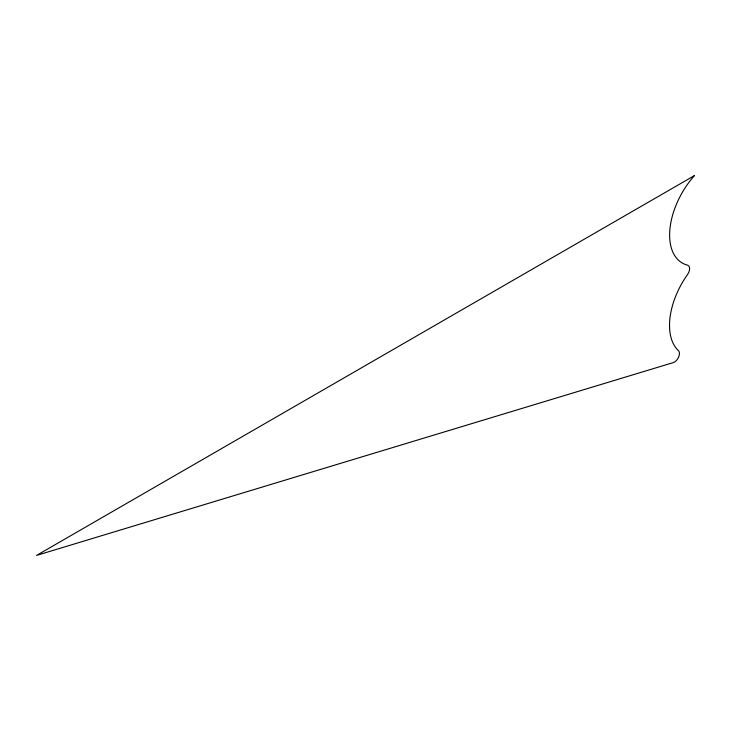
<?xml version="1.0" encoding="UTF-8"?>
<svg xmlns="http://www.w3.org/2000/svg" width="731" height="731" viewBox="0 0 731 731"><rect width="100%" height="100%" fill="white"/><g stroke="black" fill="none" stroke-linecap="round" stroke-linejoin="round"><path stroke-width="1.1" d="M694.45 175.586L36.55 555.414L673.315 362.585A7.018 4.057 -60 0 0 678.633 357.057A7.018 4.057 -60 0 0 678.405 350.578A60.984 35.207 -60 0 1 687.56 274.509A7.018 4.057 -60 0 0 687.569 265.179A61.102 35.28 -60 0 1 694.45 175.586"/></g></svg>
